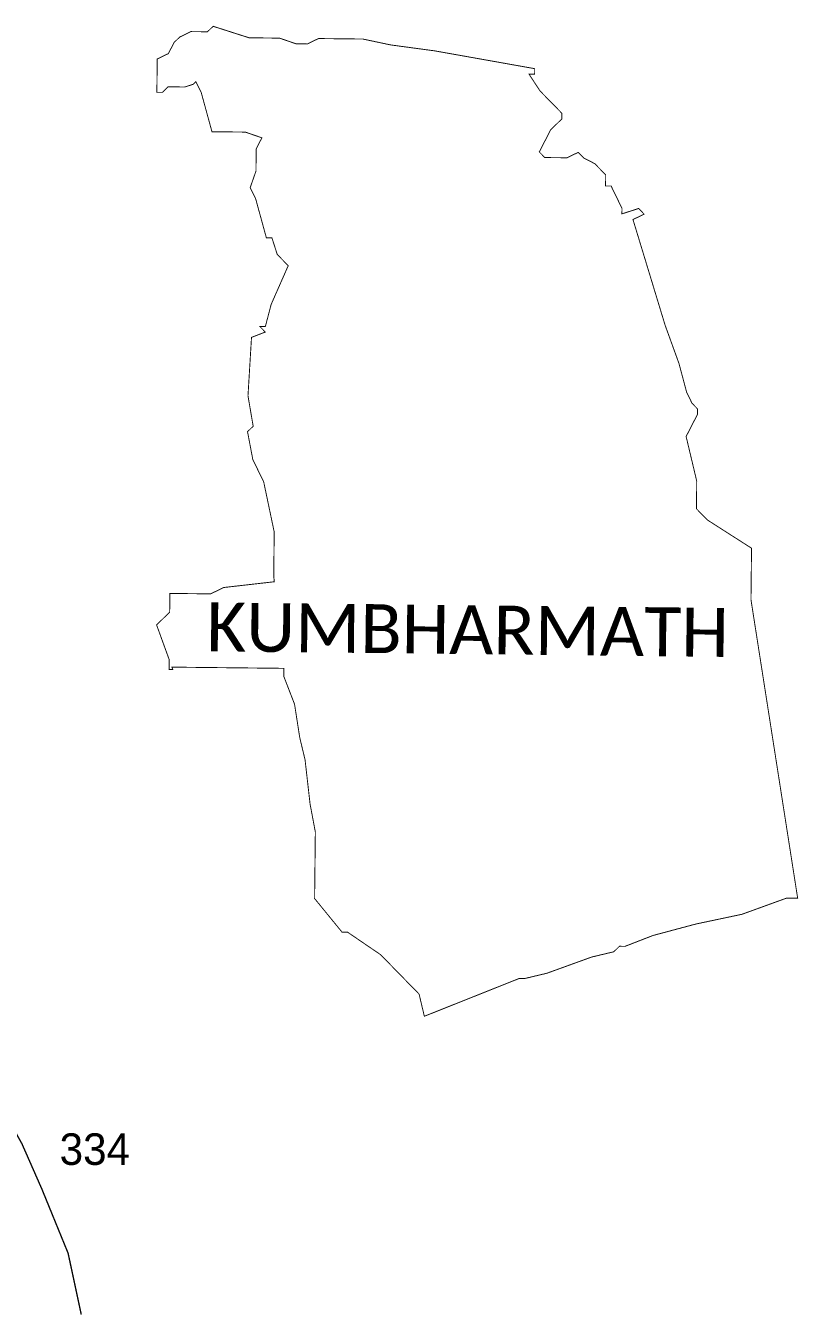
# Model space of a CAD drawing. Header units: metres. Extents: x 334602 to 339382, y 1773283 to 1776144.
# Drawn here: x 337670 to 339382, y 1773283 to 1776144 of the extents above; entities that cross this region are included whole.
import ezdxf

# ---------------------------------------------------------------- set-up
doc = ezdxf.new("R2010")
doc.units = ezdxf.units.M
doc.layers.add('NATURALLY PROTECTED', color=3, linetype='Continuous')
doc.layers.add('VILLAGE NAME', color=250, linetype='Continuous')

msp = doc.modelspace()

# ---------------------------------------------------------------- linework, layer by layer
at = {"color": 6, "const_width": 2}
msp.add_lwpolyline([(338010.7, 1776118.6), (338035.4, 1776130.7), (338072.3, 1776130.3), (338084.8, 1776142.5), (338164.5, 1776117), (338232.2, 1776116.2), (338269, 1776103.5), (338293.6, 1776103.3), (338318.4, 1776115.3), (338416.8, 1776114.2), (338478.2, 1776101.2), (338576.5, 1776087.9), (338797.7, 1776048.5), (338797.5, 1776036.2), (338785.2, 1776036.3), (338809.4, 1775999.2), (338858.1, 1775949.4), (338858, 1775937.1), (338833.1, 1775912.8), (338807.9, 1775863.8), (338820.1, 1775851.3), (338869.4, 1775850.8), (338894.1, 1775862.8), (338906.3, 1775850.4), (338930.8, 1775837.8), (338955.1, 1775813), (338954.8, 1775788.3), (338967.1, 1775788.2), (338991.2, 1775738.7), (338991.1, 1775726.4), (339028.1, 1775738.3), (339040.3, 1775725.8), (339015.6, 1775713.8), (339086.9, 1775479.2), (339117.6, 1775394.4), (339134.5, 1775330.9), (339146.5, 1775306.2), (339158.7, 1775293.7), (339158.5, 1775281.4), (339133.4, 1775232.5), (339156.9, 1775133.7), (339156.3, 1775072.2), (339180.6, 1775047.3), (339278.4, 1774984.7), (339277.2, 1774870.3), (339380.7, 1774208.2), (339355.3, 1774208.2), (339257.2, 1774172.6), (339155, 1774151), (339059.7, 1774125.5), (338998, 1774101.5), (338985.6, 1774101.7), (338973.2, 1774089.5), (338923.8, 1774077.7), (338825, 1774041.9), (338775.6, 1774030.1), (338763.3, 1774030.2), (338553.1, 1773946.4), (338541.4, 1773995.6), (338456.2, 1774082.9), (338382.9, 1774132.9), (338370.6, 1774133), (338309.8, 1774207.5), (338311.4, 1774355.2), (338299.8, 1774416.9), (338288.6, 1774515.5), (338276.8, 1774564.8), (338265.3, 1774638.8), (338241.4, 1774700.6), (338241.6, 1774718.2), (337993.5, 1774720.9), (337995.4, 1774715.6), (337987.1, 1774715.7), (337987.4, 1774737.6), (337959.5, 1774814.5), (337988.5, 1774842.9), (337989, 1774884.4), (338079.3, 1774883.4), (338108.3, 1774897.5), (338220.5, 1774910.3), (338219.2, 1774922.4), (338220.2, 1775020.9), (338196.9, 1775131.9), (338172.8, 1775181.4), (338161.1, 1775243.1), (338173.6, 1775255.3), (338162.1, 1775322.7), (338169.9, 1775452.4), (338200.5, 1775464.2), (338188.3, 1775476.7), (338200.6, 1775476.5), (338213.5, 1775525.6), (338251.3, 1775611.4), (338227, 1775636.3), (338215.1, 1775673.3), (338202.8, 1775673.4), (338179.1, 1775759.9), (338167, 1775784.6), (338179.8, 1775821.4), (338180.3, 1775870.6), (338192.9, 1775895.1), (338156.1, 1775907.8), (338082.2, 1775908.6), (338058.6, 1775995.1), (338046.5, 1776019.8), (338040.3, 1776013.7), (338021.8, 1776007.8), (337984.9, 1776008.2), (337972.4, 1775996), (337960.1, 1775996), (337960.9, 1776070), (337985.7, 1776082), (337998.2, 1776106.5), (338010.7, 1776118.6)], dxfattribs=at)
at = {"layer": 'NATURALLY PROTECTED', "const_width": 3, "flags": 128}
msp.add_lwpolyline([(337317.9, 1774159.6), (337338.7, 1774137.4), (337442.3, 1774010.4), (337533.9, 1773877.4), (337580.2, 1773809.6), (337661.1, 1773663.2), (337704.8, 1773563.9), (337763.3, 1773420.8), (337792.5, 1773284.7)], dxfattribs=at)

# ---------------------------------------------------------------- texts
at = {"insert": (337744.5, 1773686.7), "char_height": 70, "attachment_point": 1}
msp.add_mtext_dynamic_manual_height_columns('334', width=95.172, gutter_width=1, heights=[0], dxfattribs=at)
at = {"layer": 'VILLAGE NAME', "insert": (338070.9, 1774864.6), "char_height": 108.471, "attachment_point": 1, "rotation": 359.3742}
msp.add_mtext_dynamic_manual_height_columns('{\\fCalibri|b0|i0|c0|p34;KUMBHARMATH}', width=1070.371, gutter_width=542.4, heights=[0], dxfattribs=at)

doc.saveas('drawing.dxf')
